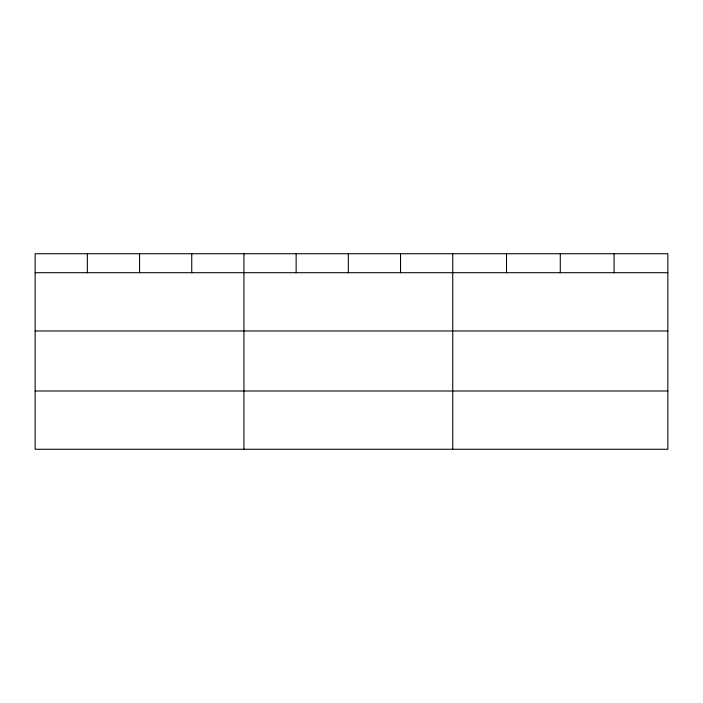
<?xml version="1.0" encoding="UTF-8"?>
<svg xmlns="http://www.w3.org/2000/svg" width="703" height="703" viewBox="0 0 703 703"><rect width="100%" height="100%" fill="white"/><g stroke="black" fill="none" stroke-linecap="round" stroke-linejoin="round"><path stroke-width="1.05" d="M667.85 272.702L667.85 449.261L35.15 449.261L35.15 253.739L667.85 253.739L667.85 272.702L35.15 272.702M35.15 330.972L667.85 330.972M35.15 391L667.85 391M614.071 253.739L614.071 272.702M560.291 253.739L560.291 272.702M506.512 253.739L506.512 272.702M452.732 253.739L452.732 449.261M400.534 253.739L400.534 272.702M348.337 253.739L348.337 272.702M296.139 253.739L296.139 272.702M243.941 253.739L243.941 449.261M191.743 253.739L191.743 272.702M139.546 253.739L139.546 272.702M87.348 253.739L87.348 272.702"/></g></svg>
